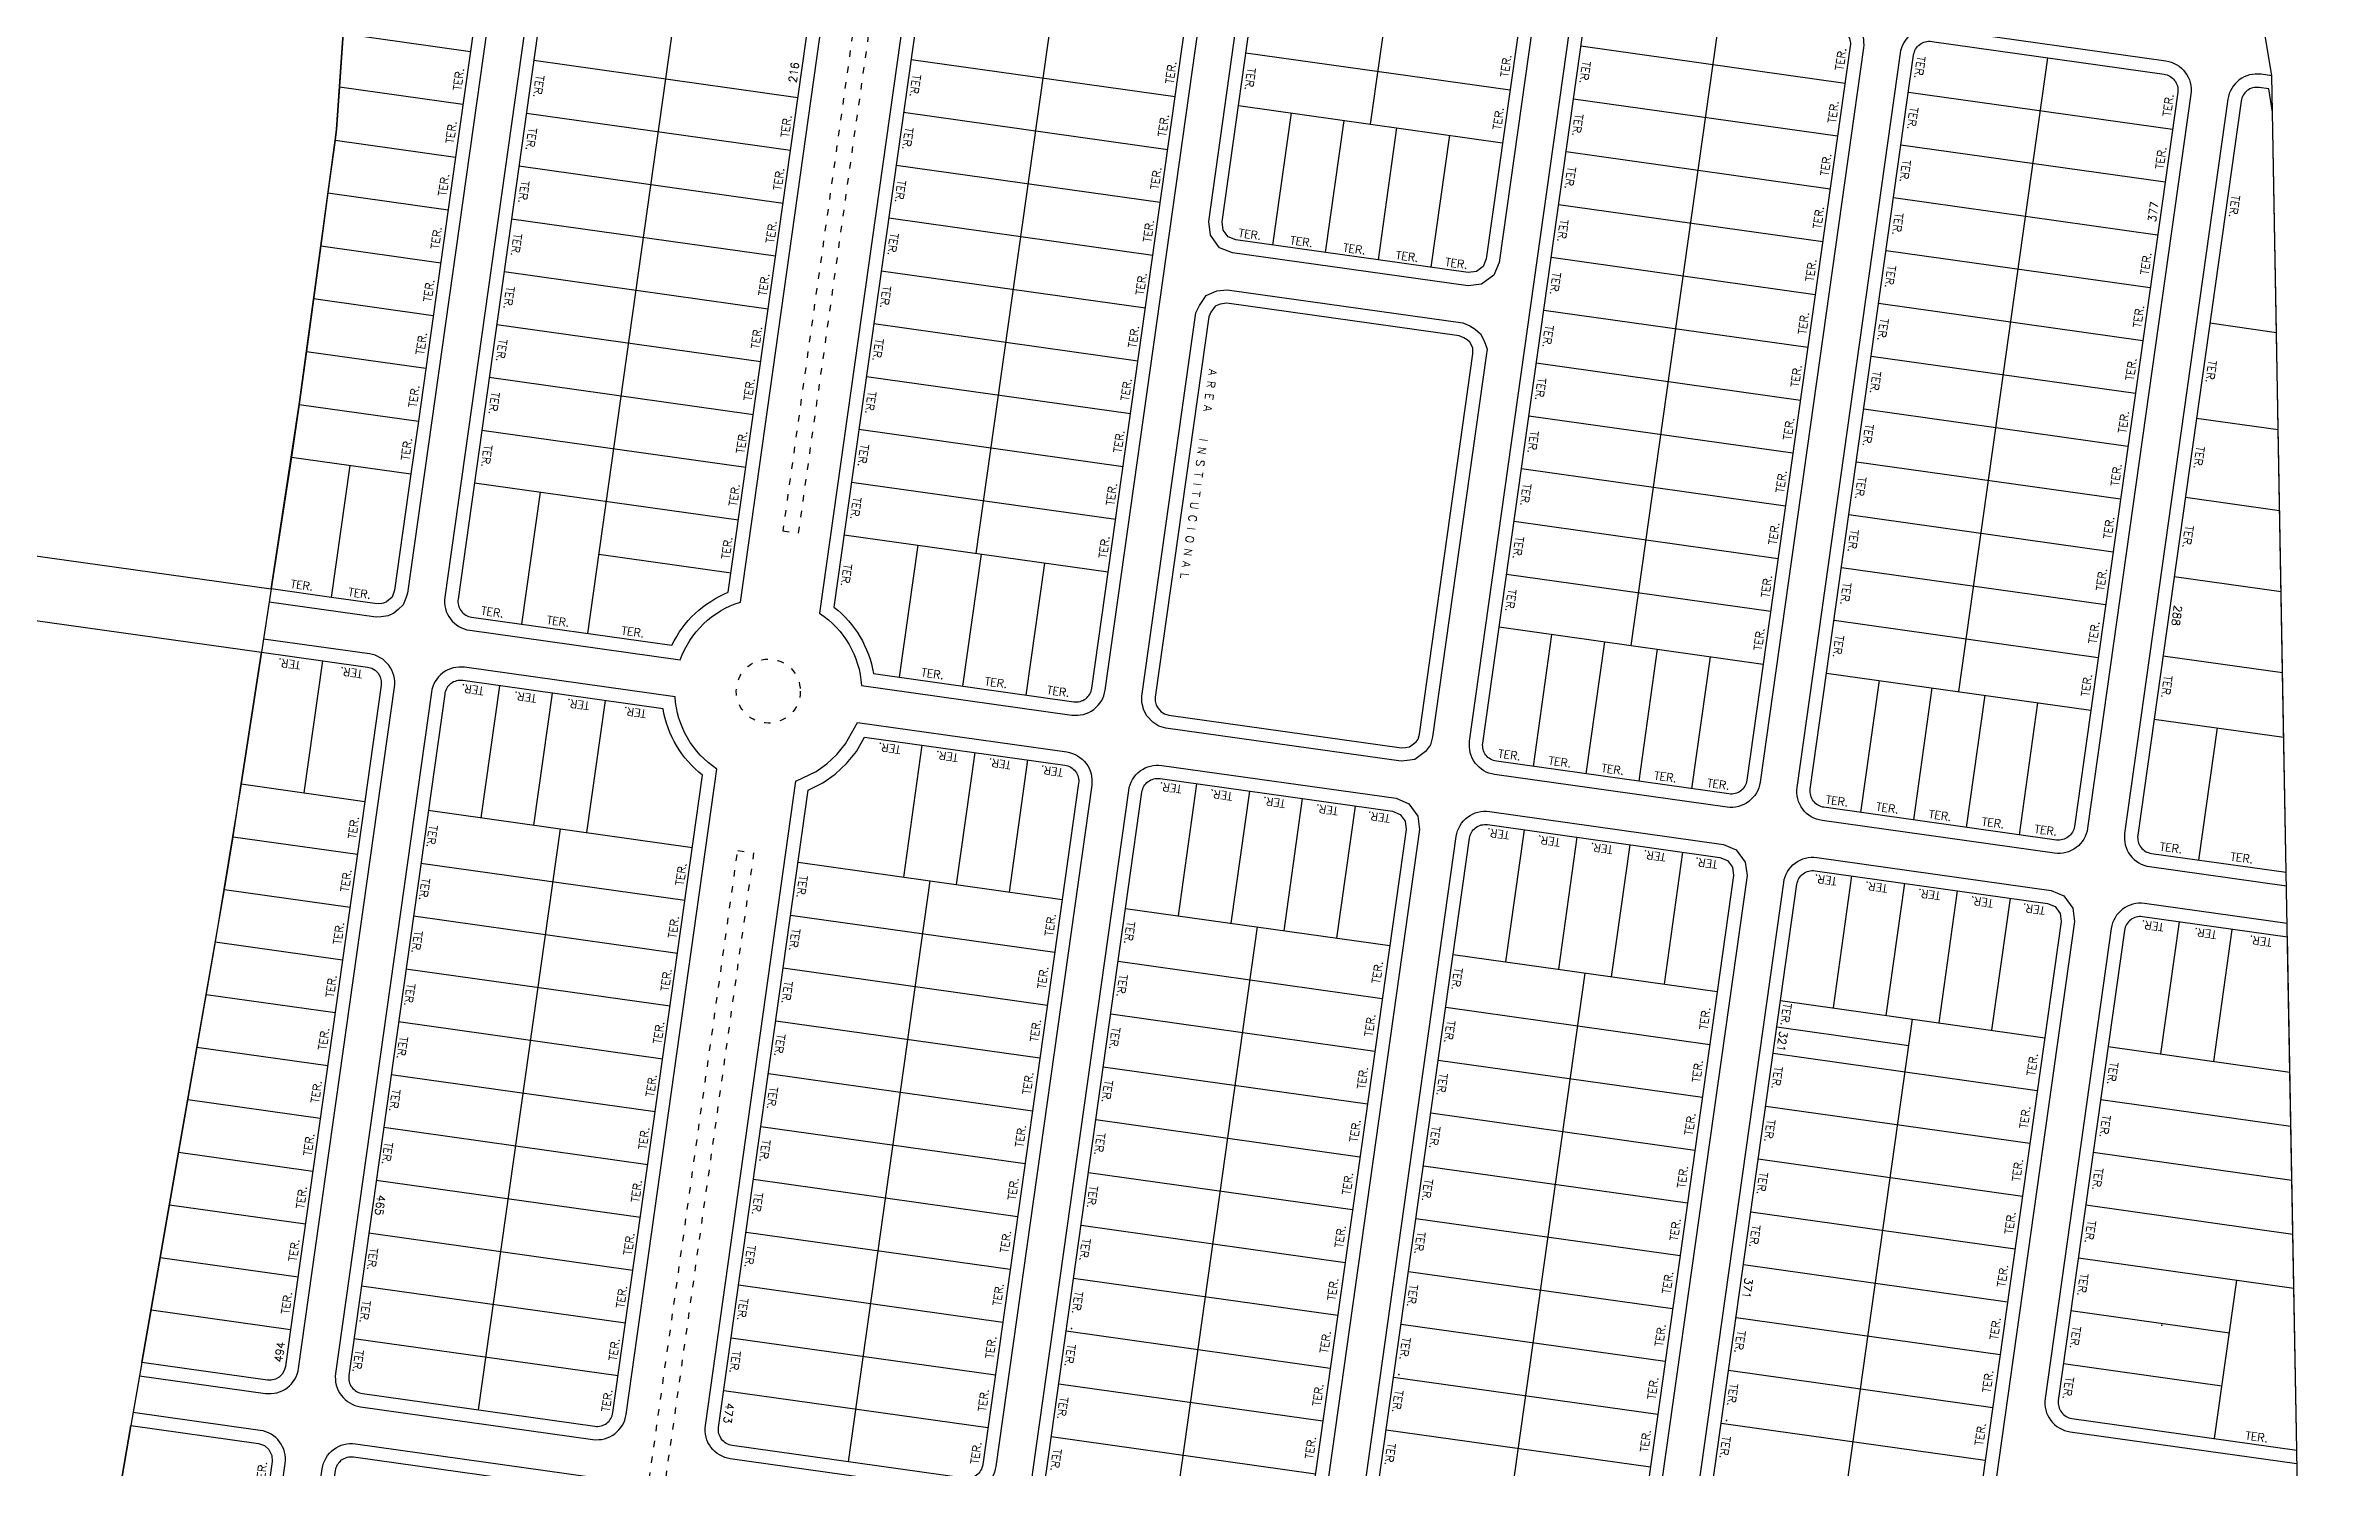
# Model space of a CAD drawing. Extents: x 714896 to 749292, y 8417558 to 8447149.
# Drawn here: x 743858.2 to 744282.9, y 8427151.7 to 8427418.4 of the extents above; entities that cross this region are included whole.
import ezdxf

# ---------------------------------------------------------------- set-up
doc = ezdxf.new("R2010")
doc.units = 0
doc.header["$MEASUREMENT"] = 0
doc.linetypes.add('ACAD_ISO03W100', pattern=[30, 12, -18])
for name, color, linetype in [('LOTE', 7, 'CONTINUOUS'), ('MEIO_FIO', 24, 'CONTINUOUS'), ('NUM-PORTA', 7, 'CONTINUOUS'), ('QUADRA', 6, 'CONTINUOUS'), ('REFERENCIA', 7, 'CONTINUOUS'), ('TEXTO', 7, 'CONTINUOUS')]:
    doc.layers.add(name, color=color, linetype=linetype)
doc.styles.add('ROMANS', font='ROMANS.SHX', dxfattribs={"height": 1.5})

msp = doc.modelspace()

# ---------------------------------------------------------------- linework, layer by layer
at = {"layer": 'LOTE', "color": 7}
for p, q in [((744106.62, 8427403.61), (744110.8, 8427433.31)), ((743914.03, 8427420.6), (743937.88, 8427417.24)), ((743949.76, 8427415.57), (743999.27, 8427408.61)), ((744020.47, 8427415.72), (744069.98, 8427408.76)), ((744083.26, 8427416.99), (744132.77, 8427410.03)), ((744146.05, 8427418.26), (744195.56, 8427411.29)), ((743913.33, 8427410.6), (743936.48, 8427407.34)), ((744081.87, 8427407.09), (744131.38, 8427400.12)), ((744144.65, 8427408.36), (744194.17, 8427401.39)), ((744207.44, 8427409.62), (744256.96, 8427402.66)), ((743948.37, 8427405.67), (743997.88, 8427398.71)), ((744019.08, 8427405.82), (744068.59, 8427398.86)), ((744088.29, 8427380.94), (744091.77, 8427405.7)), ((744098.19, 8427379.55), (744101.67, 8427404.3)), ((744108.09, 8427378.15), (744111.57, 8427402.91)), ((743912.51, 8427400.62), (743935.09, 8427397.44)), ((744117.99, 8427376.76), (744121.48, 8427401.52)), ((744143.26, 8427398.45), (744192.77, 8427391.49)), ((744206.05, 8427399.72), (744255.56, 8427392.76)), ((743946.97, 8427395.77), (743996.49, 8427388.8)), ((744017.69, 8427395.92), (744067.2, 8427388.96)), ((743911.16, 8427390.71), (743933.7, 8427387.54)), ((744204.66, 8427389.82), (744254.17, 8427382.85)), ((743945.58, 8427385.86), (743995.09, 8427378.9)), ((744016.29, 8427386.02), (744065.8, 8427379.05)), ((744141.87, 8427388.55), (744191.38, 8427381.59)), ((743909.81, 8427380.8), (743932.31, 8427377.63)), ((744140.48, 8427378.65), (744189.99, 8427371.68)), ((744203.26, 8427379.91), (744252.78, 8427372.95)), ((743944.19, 8427375.96), (743993.7, 8427369)), ((744014.9, 8427376.11), (744064.41, 8427369.15)), ((743908.47, 8427370.89), (743930.91, 8427367.73)), ((744139.08, 8427368.75), (744188.6, 8427361.78)), ((744201.87, 8427370.01), (744251.38, 8427363.05)), ((743942.8, 8427366.06), (743992.31, 8427359.1)), ((744013.51, 8427366.21), (744063.02, 8427359.25)), ((744263.96, 8427366.33), (744276.43, 8427364.57)), ((743907.12, 8427360.98), (743929.52, 8427357.83)), ((744200.48, 8427360.11), (744249.99, 8427353.15)), ((743941.4, 8427356.16), (743990.92, 8427349.19)), ((744012.11, 8427356.31), (744061.63, 8427349.35)), ((744137.69, 8427358.84), (744187.2, 8427351.88)), ((743905.77, 8427351.07), (743928.13, 8427347.93)), ((744136.3, 8427348.94), (744185.81, 8427341.98)), ((744199.09, 8427350.21), (744248.6, 8427343.24)), ((744261.46, 8427348.5), (744276.76, 8427346.35)), ((743940.01, 8427346.25), (743989.52, 8427339.29)), ((744010.72, 8427346.41), (744060.23, 8427339.44)), ((743904.36, 8427341.17), (743926.73, 8427338.02)), ((744134.9, 8427339.04), (744184.42, 8427332.07)), ((744197.69, 8427340.3), (744247.21, 8427333.34)), ((743938.62, 8427336.35), (743988.13, 8427329.39)), ((744009.33, 8427336.5), (744058.84, 8427329.54)), ((743802.42, 8427330.26), (743900.54, 8427316.46)), ((744196.3, 8427330.4), (744245.81, 8427323.44)), ((744259.37, 8427333.65), (744277.03, 8427331.16)), ((744007.94, 8427326.6), (744057.45, 8427319.64)), ((744133.51, 8427329.14), (744183.02, 8427322.17)), ((743961.98, 8427322.97), (743986.74, 8427319.49)), ((743800.59, 8427318.4), (743898.71, 8427304.6)), ((744132.12, 8427319.23), (744181.63, 8427312.27)), ((744194.91, 8427320.5), (744244.42, 8427313.54)), ((744257.28, 8427318.8), (744277.31, 8427315.98)), ((744130.73, 8427309.33), (744180.24, 8427302.37)), ((744193.51, 8427310.6), (744243.03, 8427303.63)), ((744192.12, 8427300.69), (744241.63, 8427293.73)), ((744255.19, 8427303.94), (744277.59, 8427300.79)), ((744253.52, 8427292.06), (744277.81, 8427288.64)), ((743894.89, 8427279.89), (743918.1, 8427276.63)), ((743929.98, 8427274.96), (743979.49, 8427267.99)), ((743893.37, 8427270.01), (743916.71, 8427266.73)), ((743928.59, 8427265.05), (743978.1, 8427258.09)), ((743999.3, 8427265.21), (744048.81, 8427258.24)), ((743891.76, 8427260.14), (743915.31, 8427256.82)), ((743927.2, 8427255.15), (743976.71, 8427248.19)), ((743997.91, 8427255.3), (744047.42, 8427248.34)), ((744060.69, 8427256.57), (744110.21, 8427249.61)), ((743890.04, 8427250.28), (743913.92, 8427246.92)), ((743925.8, 8427245.25), (743975.32, 8427238.28)), ((743996.51, 8427245.4), (744046.03, 8427238.44)), ((744059.3, 8427246.67), (744108.81, 8427239.7)), ((744122.09, 8427247.93), (744171.6, 8427240.97)), ((743888.32, 8427240.42), (743912.53, 8427237.02)), ((744057.91, 8427236.77), (744107.42, 8427229.8)), ((744120.7, 8427238.03), (744170.21, 8427231.07)), ((744183.49, 8427239.3), (744233, 8427232.33)), ((743924.41, 8427235.35), (743973.92, 8427228.38)), ((743995.12, 8427235.5), (744044.63, 8427228.53)), ((744182.79, 8427234.35), (744207.55, 8427230.87)), ((743886.6, 8427230.57), (743911.13, 8427227.12)), ((744119.3, 8427228.13), (744168.82, 8427221.17)), ((744182.09, 8427229.4), (744231.61, 8427222.43)), ((744244.88, 8427230.66), (744278.95, 8427225.87)), ((743923.02, 8427225.44), (743972.53, 8427218.48)), ((743993.73, 8427225.6), (744043.24, 8427218.63)), ((744056.52, 8427226.86), (744106.03, 8427219.9)), ((743884.89, 8427220.71), (743909.74, 8427217.21)), ((744180.7, 8427219.49), (744230.21, 8427212.53)), ((744243.49, 8427220.76), (744279.13, 8427215.75)), ((743921.62, 8427215.54), (743971.14, 8427208.58)), ((743992.33, 8427215.69), (744041.85, 8427208.73)), ((744055.12, 8427216.96), (744104.64, 8427210)), ((744117.91, 8427218.23), (744167.42, 8427211.26)), ((743883.17, 8427210.85), (743908.35, 8427207.31)), ((744242.1, 8427210.86), (744279.32, 8427205.62)), ((744053.73, 8427207.06), (744103.24, 8427200.09)), ((744116.52, 8427208.32), (744166.03, 8427201.36)), ((744179.31, 8427209.59), (744228.82, 8427202.63)), ((743920.23, 8427205.64), (743969.74, 8427198.67)), ((743990.94, 8427205.79), (744040.45, 8427198.83)), ((743881.45, 8427200.99), (743906.96, 8427197.41)), ((744115.13, 8427198.42), (744164.64, 8427191.46)), ((744177.91, 8427199.69), (744227.43, 8427192.72)), ((744240.7, 8427200.96), (744279.5, 8427195.5)), ((743918.84, 8427195.74), (743968.35, 8427188.77)), ((743989.55, 8427195.89), (744039.06, 8427188.92)), ((744052.34, 8427197.16), (744101.85, 8427190.19)), ((743879.73, 8427191.14), (743905.56, 8427187.5)), ((744176.52, 8427189.79), (744226.03, 8427182.82)), ((744239.31, 8427191.05), (744279.69, 8427185.37)), ((743917.45, 8427185.83), (743966.96, 8427178.87)), ((743988.16, 8427185.99), (744037.67, 8427179.02)), ((744050.94, 8427187.25), (744100.46, 8427180.29)), ((744113.73, 8427188.52), (744163.25, 8427181.56)), ((743878.01, 8427181.28), (743904.17, 8427177.6)), ((744237.92, 8427181.15), (744267.63, 8427176.97)), ((744049.55, 8427177.35), (744099.06, 8427170.39)), ((744112.34, 8427178.62), (744161.85, 8427171.65)), ((744175.13, 8427179.88), (744224.64, 8427172.92)), ((743916.05, 8427175.93), (743965.57, 8427168.97)), ((743986.76, 8427176.08), (744036.28, 8427169.12)), ((744110.95, 8427168.71), (744160.46, 8427161.75)), ((744173.74, 8427169.98), (744223.25, 8427163.02)), ((744236.52, 8427171.25), (744266.23, 8427167.07)), ((743985.37, 8427166.18), (744034.88, 8427159.22)), ((744048.16, 8427167.45), (744097.67, 8427160.48)), ((744172.34, 8427160.08), (744221.86, 8427153.11)), ((744046.77, 8427157.55), (744096.28, 8427150.58)), ((744109.55, 8427158.81), (744159.07, 8427151.85))]:
    msp.add_line(p, q, dxfattribs=at)
for points in [[(743959.89, 8427308.11), (743980.09, 8427451.7)], [(744032.69, 8427323.12), (744049.41, 8427441.95)], [(744155.48, 8427305.85), (744172.2, 8427424.68)], [(744216.88, 8427297.21), (744233.59, 8427416.04)], [(743911.86, 8427314.87), (743915.35, 8427339.63)], [(743947.51, 8427309.85), (743951, 8427334.61)], [(744018.32, 8427299.9), (744021.8, 8427324.65)], [(744030.2, 8427298.22), (744033.68, 8427322.98)], [(744042.08, 8427296.55), (744045.56, 8427321.31)], [(744137.15, 8427283.18), (744140.63, 8427307.94)], [(744147.05, 8427281.79), (744150.53, 8427306.54)], [(744156.95, 8427280.4), (744160.43, 8427305.15)], [(743906.71, 8427278.23), (743910.19, 8427302.99)], [(744166.85, 8427279), (744170.34, 8427303.76)], [(743939.88, 8427273.56), (743943.37, 8427298.32)], [(743949.79, 8427272.17), (743953.27, 8427296.93)], [(744198.54, 8427274.55), (744202.02, 8427299.3)], [(744208.44, 8427273.15), (744211.93, 8427297.91)], [(744218.35, 8427271.76), (744221.83, 8427296.52)], [(743959.69, 8427270.78), (743963.17, 8427295.53)], [(744228.25, 8427270.37), (744231.73, 8427295.12)], [(744261.92, 8427265.63), (744265.4, 8427290.39)], [(744019.1, 8427262.42), (744022.59, 8427287.18)], [(744029.01, 8427261.03), (744032.49, 8427285.78)], [(744038.91, 8427259.63), (744042.39, 8427284.39)], [(744070.6, 8427255.18), (744074.08, 8427279.93)], [(744080.5, 8427253.78), (744083.98, 8427278.54)], [(744090.4, 8427252.39), (744093.88, 8427277.15)], [(744100.3, 8427251), (744103.79, 8427275.76)], [(743939.42, 8427162.55), (743954.74, 8427271.47)], [(744131.99, 8427246.54), (744135.48, 8427271.3)], [(744141.9, 8427245.15), (744145.38, 8427269.91)], [(744151.8, 8427243.76), (744155.28, 8427268.51)], [(744161.7, 8427242.36), (744165.18, 8427267.12)], [(744193.39, 8427237.91), (744196.87, 8427262.66)], [(744008.73, 8427152.8), (744024.06, 8427261.72)], [(744203.29, 8427236.51), (744206.77, 8427261.27)], [(744213.19, 8427235.12), (744216.68, 8427259.88)], [(744223.1, 8427233.73), (744226.58, 8427258.48)], [(744254.78, 8427229.27), (744258.27, 8427254.03)], [(744070.13, 8427144.16), (744085.45, 8427253.09)], [(744264.69, 8427227.88), (744268.17, 8427252.63)], [(744131.53, 8427135.52), (744146.85, 8427244.45)], [(744192.92, 8427126.89), (744208.24, 8427235.82)], [(744264.84, 8427157.17), (744269.02, 8427186.87)]]:
    msp.add_lwpolyline(points, dxfattribs=at)
at = {"layer": 'LOTE', "color": 30}
for p in [(744050.53, 8427177.8), (744254.96, 8427178.46), (744111.93, 8427169.17), (744173.32, 8427160.53)]:
    msp.add_point(p, dxfattribs=at)
at = {"layer": 'MEIO_FIO'}
msp.add_lwpolyline([(743912.15, 8427463.78), (743940.98, 8427459.73), (743942.29, 8427459.37), (743943.71, 8427458.48), (743944.56, 8427457.45), (743945.21, 8427456.36), (743945.58, 8427454.74), (743945.52, 8427453.65), (743926.11, 8427315.65), (743925.79, 8427314.7), (743925.29, 8427313.46), (743924.33, 8427312.59), (743923.49, 8427311.92), (743922.43, 8427311.39), (743921.14, 8427311.25), (743920.21, 8427311.17), (743900.16, 8427313.99)], dxfattribs=at)
for points in [[(744006.9, 8427444.9, 0.414214), (744002.22, 8427451.11), (743958.65, 8427457.24, 0.414214), (743952.44, 8427452.56), (743933.08, 8427314.91, 0.414214), (743937.76, 8427308.7), (743977.22, 8427303.15, -0.235838), (743988.49, 8427314)], [(744076.22, 8427435.15, 0.414214), (744071.54, 8427441.36), (744027.97, 8427447.49, 0.414214), (744021.76, 8427442.81), (744003.34, 8427311.91, -0.235869), (744011.18, 8427298.37), (744050.65, 8427292.82, 0.414214), (744056.86, 8427297.5)], [(744150.76, 8427430.22), (744194.33, 8427424.09, -0.414214), (744199.01, 8427417.88), (744179.65, 8427280.23, -0.414214), (744173.44, 8427275.55), (744129.87, 8427281.68, -0.414214), (744125.19, 8427287.89), (744144.55, 8427425.54, -0.414214)], [(744212.16, 8427421.58), (744255.73, 8427415.45, -0.414214), (744260.41, 8427409.24), (744241.05, 8427271.6, -0.414214), (744234.83, 8427266.92), (744191.26, 8427273.04, -0.414214), (744186.58, 8427279.26), (744205.94, 8427416.9, -0.414214)], [(743984.09, 8427282.68, -0.235862), (743976.25, 8427296.22), (743936.78, 8427301.77, 0.414214), (743930.57, 8427297.09), (743912.6, 8427169.35, 0.414214), (743917.28, 8427163.14), (743960.85, 8427157.01, 0.414214), (743967.07, 8427161.69)], [(744010.43, 8427291.41), (744049.67, 8427285.89, -0.414214), (744054.35, 8427279.68), (744036.38, 8427151.94, -0.414214), (744030.17, 8427147.26), (743986.6, 8427153.39, -0.414214), (743981.92, 8427159.6), (743998.91, 8427280.41), (744002.68, 8427282.25), (744004.68, 8427283.68), (744006.56, 8427285.44), (744008.18, 8427287.42)], [(744115.79, 8427271.38), (744097.78, 8427143.3, -0.414214), (744091.57, 8427138.62), (744048, 8427144.75, -0.414214), (744043.32, 8427150.96), (744061.28, 8427278.7, -0.414214), (744067.5, 8427283.38), (744111.39, 8427277.21), (744113.77, 8427276.2), (744115.48, 8427273.85)], [(744177.19, 8427262.74), (744159.18, 8427134.67, -0.414214), (744152.96, 8427129.98), (744109.39, 8427136.11, -0.414214), (744104.71, 8427142.33), (744122.68, 8427270.07, -0.414214), (744128.89, 8427274.75), (744172.79, 8427268.57), (744175.17, 8427267.57), (744176.87, 8427265.22)], [(744238.59, 8427254.11), (744220.57, 8427126.03, -0.414214), (744214.36, 8427121.35), (744170.79, 8427127.48, -0.414214), (744166.11, 8427133.69), (744184.07, 8427261.43, -0.414214), (744190.29, 8427266.11), (744234.18, 8427259.94), (744236.57, 8427258.93), (744238.27, 8427256.58)], [(743887.91, 8426993.83), (743910.1, 8427151.52, -0.414214), (743916.31, 8427156.2), (743959.88, 8427150.07, -0.414214), (743964.56, 8427143.86), (743942.83, 8426989.37), (743939.37, 8426987.7), (743937.54, 8426986.49), (743935.77, 8426985.01), (743933.26, 8426982.15), (743892.39, 8426987.89), (743890.55, 8426988.53), (743888.99, 8426989.95), (743888.02, 8426991.88)]]:
    msp.add_lwpolyline(points, format="xyb", close=True, dxfattribs=at)
for points in [[(744089.04, 8427438.9), (744133.26, 8427432.68), (744135.61, 8427431.67), (744137.36, 8427429.36), (744137.66, 8427426.83), (744130.75, 8427377.67), (744129.76, 8427375.3), (744127.44, 8427373.57), (744124.9, 8427373.26), (744080.71, 8427379.48), (744078.31, 8427380.43), (744076.59, 8427382.79), (744076.28, 8427385.32), (744083.2, 8427434.51), (744084.21, 8427436.85), (744086.51, 8427438.59)], [(744079.71, 8427372.55), (744123.9, 8427366.34), (744125.2, 8427365.82), (744126.26, 8427365.18), (744127.23, 8427364.3), (744127.74, 8427363.38), (744128.12, 8427362.49), (744128.45, 8427361.42), (744128.28, 8427360.17), (744118.24, 8427288.75), (744117.87, 8427287.23), (744116.94, 8427285.98), (744114.91, 8427284.48), (744113.49, 8427284.27), (744112.36, 8427284.14), (744068.26, 8427290.35), (744066.96, 8427290.76), (744065.78, 8427291.46), (744064.68, 8427292.68), (744064.09, 8427293.75), (744063.77, 8427295.15), (744063.77, 8427296.35), (744073.87, 8427368.2), (744074.53, 8427369.59), (744075.8, 8427371.47), (744077.8, 8427372.32)]]:
    msp.add_lwpolyline(points, close=True, dxfattribs=at)
for points in [[(744275.55, 8427412.67), (744273.55, 8427412.95, 0.414214), (744267.34, 8427408.27), (744247.98, 8427270.62, 0.414221), (744252.66, 8427264.41), (744278.31, 8427260.8)], [(743875.87, 8427168.96), (743899.46, 8427165.64, 0.414214), (743905.67, 8427170.32), (743923.64, 8427298.07, 0.414214), (743918.96, 8427304.28), (743899.09, 8427307.07)], [(744278.44, 8427253.71), (744251.68, 8427257.48, 0.414214), (744245.47, 8427252.8), (744233.07, 8427164.66, 0.414214), (744237.75, 8427158.45), (744280.29, 8427152.47)], [(743850.95, 8426993.72), (743874.8, 8426990.37, 0.414214), (743881.02, 8426995.05), (743903.16, 8427152.5, 0.414214), (743898.48, 8427158.71), (743874.58, 8427162.07)]]:
    msp.add_lwpolyline(points, format="xyb", dxfattribs=at)
at = {"layer": 'QUADRA'}
for points in [[(744004.43, 8427445.25, 0.414214), (744001.87, 8427448.64), (743958.3, 8427454.76, 0.414214), (743954.91, 8427452.21), (743935.55, 8427314.57, 0.414214), (743938.11, 8427311.18), (743975.66, 8427305.9, -0.187764), (743986.22, 8427315.84)], [(744073.74, 8427435.5, 0.414214), (744071.19, 8427438.89), (744027.62, 8427445.01, 0.414214), (744024.23, 8427442.46), (744006.03, 8427313.06, -0.187791), (744013.44, 8427300.58), (744050.99, 8427295.3, 0.414214), (744054.38, 8427297.85)], [(744150.41, 8427427.74), (744193.98, 8427421.61, -0.414214), (744196.54, 8427418.23), (744177.17, 8427280.58, -0.414214), (744173.79, 8427278.03), (744130.21, 8427284.16, -0.414214), (744127.66, 8427287.54), (744147.02, 8427425.19, -0.414214)], [(744211.81, 8427419.11), (744255.38, 8427412.98, -0.414214), (744257.93, 8427409.59), (744238.57, 8427271.94, -0.414214), (744235.18, 8427269.39), (744191.61, 8427275.52, -0.414214), (744189.06, 8427278.91), (744208.42, 8427416.55, -0.414214)], [(744275.67, 8427405.87), (744275.04, 8427410.21), (744273.2, 8427410.47, 0.414214), (744269.81, 8427407.92), (744250.45, 8427270.27, 0.414221), (744253.01, 8427266.88), (744278.27, 8427263.33)], [(744066.27, 8427296.18), (744066.27, 8427295.44), (744066.45, 8427294.64), (744066.73, 8427294.14), (744067.38, 8427293.42), (744067.99, 8427293.06), (744068.82, 8427292.79), (744112.39, 8427286.66), (744113.17, 8427286.75), (744113.85, 8427286.85, 0.001148), (744113.93, 8427286.86), (744115.16, 8427287.77), (744115.56, 8427288.31), (744115.78, 8427289.22), (744125.81, 8427360.51), (744125.81, 8427360.51), (744125.77, 8427361.63), (744125.49, 8427362.28), (744125.24, 8427362.73), (744124.76, 8427363.17), (744124.09, 8427363.57), (744123.25, 8427363.9), (744079.68, 8427370.03), (744078.45, 8427369.88), (744077.46, 8427369.46), (744076.7, 8427368.34), (744076.29, 8427367.48)]]:
    msp.add_lwpolyline(points, format="xyb", close=True, dxfattribs=at)
msp.add_lwpolyline([(743942.06, 8427446.95), (743935.09, 8427397.44), (743928.13, 8427347.93), (743926.73, 8427338.02), (743923.67, 8427316.24), (743923.18, 8427314.92), (743922.14, 8427314.04), (743921.6, 8427313.81), (743921.28, 8427313.71), (743920.66, 8427313.66), (743919.97, 8427313.73), (743911.86, 8427314.87), (743900.54, 8427316.46), (743905.77, 8427351.07), (743909.81, 8427380.8), (743912.51, 8427400.62), (743912.77, 8427402.58), (743914.72, 8427430.6)], dxfattribs=at)
msp.add_lwpolyline([(744089.02, 8427436.38), (744132.59, 8427430.25), (744134.02, 8427429.64), (744134.96, 8427428.4), (744135.14, 8427426.86), (744128.31, 8427378.34), (744127.72, 8427376.9), (744126.48, 8427375.97), (744124.93, 8427375.79), (744081.35, 8427381.91), (744079.9, 8427382.49), (744079, 8427383.74), (744078.8, 8427385.3), (744085.63, 8427433.83), (744086.24, 8427435.26), (744087.48, 8427436.19)], close=True, dxfattribs=at)
at = {"layer": 'QUADRA', "linetype": 'CONTINUOUS'}
msp.add_lwpolyline([(744278.97, 8426953.21), (744282.4, 8427003.22), (744282.86, 8427015.27), (744282.37, 8427039.58), (744282.12, 8427051.73), (744281.66, 8427077.04), (744281.2, 8427102.35), (744280.98, 8427114.5), (744280.46, 8427142.85), (744280.24, 8427155), (744279.69, 8427185.37), (744278.95, 8427225.87), (744278.27, 8427263.33), (744277.59, 8427300.79), (744276.76, 8427346.35), (744276.43, 8427364.57), (744275.67, 8427405.87), (744275.55, 8427412.67), (744272.32, 8427432.3)], dxfattribs=at)
at = {"layer": 'QUADRA', "color": 6}
msp.add_lwpolyline([(743914.03, 8427420.6), (743913.33, 8427410.6), (743912.77, 8427402.58), (743912.51, 8427400.62), (743911.16, 8427390.71), (743909.81, 8427380.8), (743907.12, 8427360.98), (743905.77, 8427351.07), (743904.36, 8427341.17), (743900.54, 8427316.46), (743898.71, 8427304.6), (743894.89, 8427279.89), (743890.04, 8427250.28), (743886.6, 8427230.57), (743883.17, 8427210.85), (743879.73, 8427191.14), (743876.3, 8427171.42), (743874.24, 8427159.6), (743872.52, 8427149.74)], dxfattribs=at)
for points in [[(743898.71, 8427304.6), (743910.19, 8427302.99), (743918.61, 8427301.8), (743919.38, 8427301.59), (743919.99, 8427301.23), (743920.58, 8427300.64), (743920.97, 8427299.97), (743921.16, 8427299.24), (743921.16, 8427298.41), (743918.1, 8427276.63), (743904.17, 8427177.6), (743903.19, 8427170.67), (743902.98, 8427169.9), (743902.58, 8427169.23), (743902.03, 8427168.69), (743901.36, 8427168.31), (743900.55, 8427168.11), (743899.81, 8427168.12), (743876.3, 8427171.42), (743879.73, 8427191.14), (743883.17, 8427210.85), (743888.32, 8427240.42), (743891.76, 8427260.14), (743893.37, 8427270.01), (743894.89, 8427279.89), (743898.71, 8427304.6)], [(743874.24, 8427159.6), (743898.13, 8427156.23), (743899.26, 8427155.84), (743900.09, 8427155.1), (743900.63, 8427153.98), (743900.69, 8427152.85), (743899.71, 8427145.91), (743883, 8427027.08), (743881.61, 8427017.18), (743878.54, 8426995.4), (743878.23, 8426994.42), (743877.54, 8426993.55), (743876.43, 8426992.94), (743875.15, 8426992.84), (743864.72, 8426994.31), (743851.26, 8426996.2), (743868.23, 8427120.05), (743871.02, 8427139.85), (743871.98, 8427146.67), (743872.52, 8427149.74), (743874.24, 8427159.6)]]:
    msp.add_lwpolyline(points, close=True, dxfattribs=at)
for points in [[(743981.4, 8427281.54, -0.187785), (743973.99, 8427294.01), (743936.44, 8427299.29, 0.414214), (743933.05, 8427296.74), (743915.08, 8427169, 0.414214), (743917.63, 8427165.61), (743961.2, 8427159.48, 0.414214), (743964.59, 8427162.03)], [(744011.77, 8427288.7), (744049.32, 8427283.42, -0.414214), (744051.88, 8427280.03), (744033.91, 8427152.28, -0.414214), (744030.52, 8427149.73), (743986.95, 8427155.86, -0.414214), (743984.4, 8427159.25), (744001.2, 8427278.75), (744003.96, 8427280.1), (744006.26, 8427281.74), (744008.39, 8427283.73), (744010.25, 8427286), (744011.77, 8427288.7)], [(744113.27, 8427271.39), (744095.3, 8427143.65, -0.414214), (744091.92, 8427141.1), (744048.34, 8427147.22, -0.414214), (744045.79, 8427150.61), (744063.76, 8427278.36, -0.414214), (744067.15, 8427280.91), (744110.72, 8427274.78), (744112.16, 8427274.17), (744113.08, 8427272.9), (744113.27, 8427271.39)], [(744174.67, 8427262.76), (744156.7, 8427135.01, -0.414214), (744153.31, 8427132.46), (744109.74, 8427138.59, -0.414214), (744107.19, 8427141.98), (744125.15, 8427269.72, -0.414214), (744128.54, 8427272.27), (744172.11, 8427266.14), (744173.55, 8427265.54), (744174.47, 8427264.27), (744174.67, 8427262.76)], [(744236.06, 8427254.12), (744218.1, 8427126.38, -0.414214), (744214.71, 8427123.82), (744171.14, 8427129.95, -0.414214), (744168.58, 8427133.34), (744186.55, 8427261.08, -0.414214), (744189.94, 8427263.64), (744233.51, 8427257.51), (744234.95, 8427256.9), (744235.87, 8427255.63), (744236.06, 8427254.12)], [(744278.49, 8427251.18), (744251.33, 8427255, 0.414214), (744247.95, 8427252.45), (744235.55, 8427164.32, 0.414214), (744238.1, 8427160.93), (744280.24, 8427155)], [(743890.42, 8426993.72), (743912.57, 8427151.17, -0.414214), (743915.96, 8427153.73), (743959.53, 8427147.6, -0.414214), (743962.08, 8427144.21), (743940.54, 8426991.04), (743938.13, 8426989.88), (743936.04, 8426988.49), (743934.02, 8426986.81), (743932.27, 8426984.81), (743892.98, 8426990.34), (743891.85, 8426990.73), (743891.02, 8426991.48), (743890.49, 8426992.54)]]:
    msp.add_lwpolyline(points, format="xyb", close=True, dxfattribs=at)
at = {"layer": 'REFERENCIA', "color": 7, "linetype": 'ACAD_ISO03W100', "ltscale": 0.1}
for points in [[(744036.3, 8427589.28), (744033.33, 8427589.7), (743996.43, 8427327.35), (743999.4, 8427326.93), (744036.3, 8427589.28)], [(743987.99, 8427267.4), (743990.96, 8427266.98), (743954.34, 8427006.62), (743951.37, 8427007.04), (743987.99, 8427267.4)]]:
    msp.add_lwpolyline(points, close=True, dxfattribs=at)
msp.add_circle((743993.72, 8427297.3), 6, dxfattribs=at)

# ---------------------------------------------------------------- texts
at = {"layer": 'NUM-PORTA', "color": 7, "style": 'ROMANS'}
for s, rotation, p in [('216', 82.1757, (743998.98, 8427411.28, -10.13)), ('377', 82.1757, (744253.82, 8427385.17, -10.13)), ('288', 262.1757, (744257.29, 8427313.47, -10.13)), ('321', 262.1757, (744183.31, 8427233.65, -10.13)), ('465', 262.1757, (743920.46, 8427202.93, -10.13)), ('371', 262.1757, (744176.8, 8427187.39, -10.13)), ('494', 82.1757, (743902.61, 8427171.38, -10.13)), ('473', 262.1757, (743985.8, 8427163.96, -10.13))]:
    msp.add_text(s, height=1.5, rotation=rotation, dxfattribs=at).set_placement(p)
at = {"layer": 'TEXTO', "color": 7, "style": 'ROMANS'}
for s, rotation, p in [('TER.', 82.1757, (744069.64, 8427411.08, -10.13)), ('TER.', 82.1757, (744132.43, 8427412.34, -10.13)), ('TER.', 262.1757, (744146.39, 8427415.51, -10.13)), ('TER.', 82.1757, (744195.22, 8427413.61, -10.13)), ('TER.', 262.1757, (744209.13, 8427416.43, -10.13)), ('TER.', 82.1757, (743936.11, 8427409.81)), ('TER.', 262.1757, (743950.22, 8427412.87, -10.13)), ('TER.', 262.1757, (744020.81, 8427412.98, -10.13)), ('TER.', 262.1757, (744083.6, 8427414.25, -10.13)), ('TER.', 82.1757, (744131.03, 8427402.44, -10.13)), ('TER.', 82.1757, (744193.82, 8427403.71, -10.13)), ('TER.', 262.1757, (744207.78, 8427406.88, -10.13)), ('TER.', 82.1757, (744256.61, 8427404.97, -10.13)), ('TER.', 82.1757, (743934.72, 8427399.9)), ('TER.', 262.1757, (743948.83, 8427402.97, -10.13)), ('TER.', 82.1757, (743997.53, 8427401.02, -10.13)), ('TER.', 262.1757, (744019.42, 8427403.08, -10.13)), ('TER.', 82.1757, (744068.25, 8427401.17, -10.13)), ('TER.', 262.1757, (744144.99, 8427405.61, -10.13)), ('TER.', 82.1757, (744192.43, 8427393.8, -10.13)), ('TER.', 82.1757, (744255.22, 8427395.07, -10.13)), ('TER.', 82.1757, (743933.33, 8427390)), ('TER.', 82.1757, (743996.14, 8427391.12, -10.13)), ('TER.', 82.1757, (744066.85, 8427391.27, -10.13)), ('TER.', 262.1757, (744143.6, 8427395.71, -10.13)), ('TER.', 262.1757, (744206.39, 8427396.98, -10.13)), ('TER.', 262.1757, (743947.43, 8427393.07, -10.13)), ('TER.', 262.1757, (744018.02, 8427393.18, -10.13)), ('TER.', 262.1757, (744268.1, 8427390.36, -10.13)), ('TER.', 82.1757, (743994.75, 8427381.22, -10.13)), ('TER.', 82.1757, (744065.46, 8427381.37, -10.13)), ('TER.', 262.1757, (744142.21, 8427385.81, -10.13)), ('TER.', 82.1757, (744191.04, 8427383.9, -10.13)), ('TER.', 262.1757, (744205, 8427387.07, -10.13)), ('TER.', 82.1757, (743931.93, 8427380.1)), ('TER.', 262.1757, (743946.04, 8427383.16, -10.13)), ('TER.', 262.1757, (744016.63, 8427383.27, -10.13)), ('TER.', 352.1757, (744081.81, 8427382.48, -10.13)), ('TER.', 352.1757, (744091.49, 8427381.12, -10.13)), ('TER.', 352.1757, (744101.39, 8427379.73, -10.13)), ('TER.', 352.1757, (744111.29, 8427378.34, -10.13)), ('TER.', 352.1757, (744120.51, 8427377.04, -10.13)), ('TER.', 82.1757, (744189.64, 8427374, -10.13)), ('TER.', 262.1757, (744203.6, 8427377.17, -10.13)), ('TER.', 82.1757, (744252.43, 8427375.27, -10.13)), ('TER.', 82.1757, (743930.54, 8427370.2)), ('TER.', 262.1757, (743944.65, 8427373.26, -10.13)), ('TER.', 82.1757, (743993.36, 8427371.31, -10.13)), ('TER.', 262.1757, (744015.24, 8427373.37, -10.13)), ('TER.', 82.1757, (744064.07, 8427371.47, -10.13)), ('TER.', 262.1757, (744140.81, 8427375.9, -10.13)), ('TER.', 82.1757, (744188.25, 8427364.1, -10.13)), ('TER.', 82.1757, (744251.04, 8427365.36, -10.13)), ('TER.', 82.1757, (743929.15, 8427360.29)), ('TER.', 82.1757, (743991.96, 8427361.41, -10.13)), ('TER.', 82.1757, (744062.67, 8427361.56, -10.13)), ('TER.', 262.1757, (744139.42, 8427366, -10.13)), ('TER.', 262.1757, (744202.21, 8427367.27, -10.13)), ('TER.', 262.1757, (743943.26, 8427363.36, -10.13)), ('TER.', 262.1757, (744013.84, 8427363.47, -10.13)), ('TER.', 82.1757, (743990.59, 8427351.67, -10.13)), ('TER.', 82.1757, (744061.28, 8427351.66, -10.13)), ('A R E A    I N S T I T U C I O N A L', 262.1757, (744076.36, 8427357.74, -10.13)), ('TER.', 262.1757, (744138.03, 8427356.1, -10.13)), ('TER.', 82.1757, (744186.86, 8427354.19, -10.13)), ('TER.', 262.1757, (744200.82, 8427357.37, -10.13)), ('TER.', 82.1757, (744249.65, 8427355.46, -10.13)), ('TER.', 262.1757, (744263.75, 8427359.4, -10.13)), ('TER.', 82.1757, (743927.76, 8427350.39)), ('TER.', 262.1757, (743941.86, 8427353.46, -10.13)), ('TER.', 262.1757, (744012.45, 8427353.57, -10.13)), ('TER.', 82.1757, (744185.47, 8427344.29, -10.13)), ('TER.', 262.1757, (744199.42, 8427347.46, -10.13)), ('TER.', 82.1757, (744248.25, 8427345.56, -10.13)), ('TER.', 82.1757, (743926.36, 8427340.49)), ('TER.', 262.1757, (743940.47, 8427343.55, -10.13)), ('TER.', 82.1757, (743989.2, 8427341.77, -10.13)), ('TER.', 262.1757, (744011.06, 8427343.66, -10.13)), ('TER.', 82.1757, (744059.91, 8427341.92, -10.13)), ('TER.', 262.1757, (744136.64, 8427346.2, -10.13)), ('TER.', 262.1757, (744261.48, 8427343.27, -10.13)), ('TER.', 82.1757, (744184.07, 8427334.39, -10.13)), ('TER.', 82.1757, (744246.86, 8427335.66, -10.13)), ('TER.', 82.1757, (743987.81, 8427331.87, -10.13)), ('TER.', 82.1757, (744058.52, 8427332.02, -10.13)), ('TER.', 262.1757, (744135.24, 8427336.29, -10.13)), ('TER.', 262.1757, (744198.03, 8427337.56, -10.13)), ('TER.', 262.1757, (744009.67, 8427333.76, -10.13)), ('TER.', 82.1757, (743986.42, 8427321.97, -10.13)), ('TER.', 82.1757, (744057.13, 8427322.12, -10.13)), ('TER.', 262.1757, (744133.85, 8427326.39, -10.13)), ('TER.', 82.1757, (744182.7, 8427324.65, -10.13)), ('TER.', 262.1757, (744196.64, 8427327.66, -10.13)), ('TER.', 82.1757, (744245.47, 8427325.75, -10.13)), ('TER.', 262.1757, (744259.39, 8427328.44, -10.13)), ('TER.', 352.1757, (743904.1, 8427316.69, -10.13)), ('TER.', 262.1757, (744007.9, 8427321.22, -10.13)), ('TER.', 82.1757, (744181.31, 8427314.75, -10.13)), ('TER.', 262.1757, (744195.25, 8427317.76, -10.13)), ('TER.', 82.1757, (744244.1, 8427316.02, -10.13)), ('TER.', 352.1757, (743914.91, 8427315.17, -10.13)), ('TER.', 352.1757, (743939.8, 8427311.66, -10.13)), ('TER.', 262.1757, (744132.46, 8427316.49, -10.13)), ('TER.', 352.1757, (743952.11, 8427309.93, -10.13)), ('TER.', 352.1757, (743966.14, 8427307.95, -10.13)), ('TER.', 82.1757, (744179.92, 8427304.85, -10.13)), ('TER.', 82.1757, (744242.71, 8427306.11, -10.13)), ('TER.', 262.1757, (744193.85, 8427307.85, -10.13)), ('TER.', 172.1757, (743906.1, 8427302.88, -10.13)), ('TER.', 172.1757, (743917.72, 8427301.24, -10.13)), ('TER.', 352.1757, (744022.33, 8427300.1, -10.13)), ('TER.', 82.1757, (744241.31, 8427296.21, -10.13)), ('TER.', 262.1757, (744255.43, 8427300.29, -10.13)), ('TER.', 172.1757, (743940.45, 8427298.05, -10.13)), ('TER.', 172.1757, (743950.35, 8427296.65, -10.13)), ('TER.', 172.1757, (743960.26, 8427295.26, -10.13)), ('TER.', 352.1757, (744034.22, 8427298.43, -10.13)), ('TER.', 352.1757, (744045.89, 8427296.79, -10.13)), ('TER.', 172.1757, (743970.9, 8427293.77, -10.13)), ('TER.', 172.1757, (744018.62, 8427287.05, -10.13)), ('TER.', 172.1757, (744029.39, 8427285.54, -10.13)), ('TER.', 172.1757, (744039.29, 8427284.15, -10.13)), ('TER.', 172.1757, (744049.05, 8427282.77, -10.13)), ('TER.', 352.1757, (744130.47, 8427284.89, -10.13)), ('TER.', 352.1757, (744139.92, 8427283.56, -10.13)), ('TER.', 352.1757, (744149.82, 8427282.17, -10.13)), ('TER.', 172.1757, (744071.32, 8427279.64, -10.13)), ('TER.', 172.1757, (744080.83, 8427278.3, -10.13)), ('TER.', 352.1757, (744159.72, 8427280.77, -10.13)), ('TER.', 352.1757, (744169.62, 8427279.38, -10.13)), ('TER.', 172.1757, (744090.73, 8427276.91, -10.13)), ('TER.', 172.1757, (744100.64, 8427275.52, -10.13)), ('TER.', 172.1757, (744110.35, 8427274.15, -10.13)), ('TER.', 352.1757, (744191.87, 8427276.25, -10.13)), ('TER.', 352.1757, (744201.31, 8427274.92, -10.13)), ('TER.', 352.1757, (744211.21, 8427273.53, -10.13)), ('TER.', 82.1757, (743916.41, 8427269.51, -10.13)), ('TER.', 262.1757, (743930.21, 8427272.24, -10.13)), ('TER.', 172.1757, (744132.72, 8427271, -10.13)), ('TER.', 352.1757, (744221.12, 8427272.14, -10.13)), ('TER.', 352.1757, (744231.02, 8427270.75, -10.13)), ('TER.', 172.1757, (744142.23, 8427269.67, -10.13)), ('TER.', 172.1757, (744152.13, 8427268.27, -10.13)), ('TER.', 172.1757, (744162.03, 8427266.88, -10.13)), ('TER.', 172.1757, (744171.74, 8427265.51, -10.13)), ('TER.', 352.1757, (744254.48, 8427267.45, -10.13)), ('TER.', 352.1757, (744267.75, 8427265.58, -10.13)), ('TER.', 82.1757, (743915.02, 8427259.61, -10.13)), ('TER.', 262.1757, (743928.82, 8427262.34, -10.13)), ('TER.', 82.1757, (743977.82, 8427260.78, -10.13)), ('TER.', 262.1757, (743999.58, 8427262.81, -10.13)), ('TER.', 172.1757, (744194.11, 8427262.37, -10.13)), ('TER.', 172.1757, (744203.62, 8427261.03, -10.13)), ('TER.', 172.1757, (744213.52, 8427259.64, -10.13)), ('TER.', 172.1757, (744223.43, 8427258.24, -10.13)), ('TER.', 82.1757, (743913.63, 8427249.7, -10.13)), ('TER.', 82.1757, (743976.43, 8427250.88, -10.13)), ('TER.', 82.1757, (744047.04, 8427251.3, -10.13)), ('TER.', 262.1757, (744060.98, 8427254.17, -10.13)), ('TER.', 172.1757, (744233.14, 8427256.88, -10.13)), ('TER.', 172.1757, (744255.41, 8427253.75, -10.13)), ('TER.', 262.1757, (743927.42, 8427252.44, -10.13)), ('TER.', 262.1757, (743998.19, 8427252.9, -10.13)), ('TER.', 172.1757, (744265.31, 8427252.35, -10.13)), ('TER.', 172.1757, (744275.64, 8427250.9, -10.13)), ('TER.', 82.1757, (743975.03, 8427240.98, -10.13)), ('TER.', 82.1757, (744045.65, 8427241.4, -10.13)), ('TER.', 82.1757, (744108.36, 8427242.38, -10.13)), ('TER.', 262.1757, (744122.37, 8427245.53, -10.13)), ('TER.', 82.1757, (743912.23, 8427239.8, -10.13)), ('TER.', 262.1757, (743926.03, 8427242.54, -10.13)), ('TER.', 262.1757, (743996.79, 8427243, -10.13)), ('TER.', 262.1757, (744059.58, 8427244.27, -10.13)), ('TER.', 82.1757, (744106.97, 8427232.48, -10.13)), ('TER.', 82.1757, (744169.75, 8427233.75, -10.13)), ('TER.', 262.1757, (744184.04, 8427238.85, -10.13)), ('TER.', 82.1757, (743910.84, 8427229.9, -10.13)), ('TER.', 262.1757, (743924.64, 8427232.63, -10.13)), ('TER.', 82.1757, (743973.64, 8427231.08, -10.13)), ('TER.', 262.1757, (743995.4, 8427233.1, -10.13)), ('TER.', 82.1757, (744044.26, 8427231.49, -10.13)), ('TER.', 262.1757, (744058.19, 8427234.37, -10.13)), ('TER.', 262.1757, (744120.98, 8427235.63, -10.13)), ('TER.', 82.1757, (744168.36, 8427223.85, -10.13)), ('TER.', 82.1757, (744231.15, 8427225.11, -10.13)), ('TER.', 82.1757, (743909.45, 8427220, -10.13)), ('TER.', 82.1757, (743972.25, 8427221.17, -10.13)), ('TER.', 82.1757, (744042.86, 8427221.59, -10.13)), ('TER.', 262.1757, (744056.8, 8427224.46, -10.13)), ('TER.', 82.1757, (744105.57, 8427222.58, -10.13)), ('TER.', 262.1757, (744119.59, 8427225.73, -10.13)), ('TER.', 262.1757, (744182.37, 8427227, -10.13)), ('TER.', 262.1757, (744245.26, 8427227.81)), ('TER.', 262.1757, (743923.25, 8427222.73, -10.13)), ('TER.', 262.1757, (743994.01, 8427223.2, -10.13)), ('TER.', 82.1757, (743970.85, 8427211.27, -10.13)), ('TER.', 82.1757, (744041.47, 8427211.69, -10.13)), ('TER.', 82.1757, (744104.18, 8427212.68, -10.13)), ('TER.', 262.1757, (744118.19, 8427215.83, -10.13)), ('TER.', 82.1757, (744166.97, 8427213.94, -10.13)), ('TER.', 262.1757, (744180.98, 8427217.09, -10.13)), ('TER.', 82.1757, (744229.76, 8427215.21, -10.13)), ('TER.', 262.1757, (744243.86, 8427217.91)), ('TER.', 82.1757, (743908.05, 8427210.09, -10.13)), ('TER.', 262.1757, (743921.85, 8427212.83, -10.13)), ('TER.', 262.1757, (743992.62, 8427213.29, -10.13)), ('TER.', 262.1757, (744055.4, 8427214.56, -10.13)), ('TER.', 82.1757, (744102.79, 8427202.77, -10.13)), ('TER.', 82.1757, (744165.58, 8427204.04, -10.13)), ('TER.', 262.1757, (744179.59, 8427207.19, -10.13)), ('TER.', 82.1757, (744228.36, 8427205.31, -10.13)), ('TER.', 262.1757, (744242.47, 8427208.01)), ('TER.', 82.1757, (743906.66, 8427200.19, -10.13)), ('TER.', 82.1757, (743969.46, 8427201.37, -10.13)), ('TER.', 262.1757, (743991.22, 8427203.39, -10.13)), ('TER.', 82.1757, (744040.08, 8427201.78, -10.13)), ('TER.', 262.1757, (744054.01, 8427204.66, -10.13)), ('TER.', 262.1757, (744116.8, 8427205.92, -10.13)), ('TER.', 82.1757, (744164.18, 8427194.14, -10.13)), ('TER.', 82.1757, (744226.97, 8427195.41, -10.13)), ('TER.', 82.1757, (743905.27, 8427190.29, -10.13)), ('TER.', 82.1757, (743968.07, 8427191.47, -10.13)), ('TER.', 82.1757, (744038.68, 8427191.88, -10.13)), ('TER.', 262.1757, (744052.62, 8427194.76, -10.13)), ('TER.', 82.1757, (744101.39, 8427192.87, -10.13)), ('TER.', 262.1757, (744115.41, 8427196.02, -10.13)), ('TER.', 262.1757, (744178.2, 8427197.29, -10.13)), ('TER.', 262.1757, (744241.08, 8427198.11)), ('TER.', 262.1757, (743919.07, 8427193.02, -10.13)), ('TER.', 262.1757, (743989.83, 8427193.49, -10.13)), ('TER.', 82.1757, (743966.68, 8427181.56, -10.13)), ('TER.', 82.1757, (744037.29, 8427181.98, -10.13)), ('TER.', 82.1757, (744100, 8427182.97, -10.13)), ('TER.', 262.1757, (744114.01, 8427186.12, -10.13)), ('TER.', 82.1757, (744162.79, 8427184.24, -10.13)), ('TER.', 82.1757, (744225.58, 8427185.5, -10.13)), ('TER.', 262.1757, (744239.69, 8427188.2)), ('TER.', 82.1757, (743903.88, 8427180.39, -10.13)), ('TER.', 262.1757, (743917.67, 8427183.12, -10.13)), ('TER.', 262.1757, (743988.44, 8427183.59, -10.13)), ('TER.', 262.1757, (744051.23, 8427184.85, -10.13)), ('TER.', 82.1757, (744098.61, 8427173.07, -10.13)), ('TER.', 82.1757, (744161.4, 8427174.33, -10.13)), ('TER.', 262.1757, (744175.41, 8427177.48, -10.13)), ('TER.', 82.1757, (744224.19, 8427175.6, -10.13)), ('TER.', 262.1757, (744238.29, 8427178.3)), ('TER.', 262.1757, (743916.37, 8427173.86, -10.13)), ('TER.', 82.1757, (743965.28, 8427171.66, -10.13)), ('TER.', 262.1757, (743987.04, 8427173.68, -10.13)), ('TER.', 82.1757, (744035.9, 8427172.08, -10.13)), ('TER.', 262.1757, (744049.83, 8427174.95, -10.13)), ('TER.', 262.1757, (744112.62, 8427176.22, -10.13)), ('TER.', 82.1757, (744160, 8427164.43, -10.13)), ('TER.', 82.1757, (744222.79, 8427165.7, -10.13)), ('TER.', 262.1757, (744236.96, 8427168.84)), ('TER.', 82.1757, (743963.94, 8427162.08, -10.13)), ('TER.', 82.1757, (744034.51, 8427162.17, -10.13)), ('TER.', 262.1757, (744048.44, 8427165.05, -10.13)), ('TER.', 82.1757, (744097.22, 8427163.16, -10.13)), ('TER.', 262.1757, (744111.23, 8427166.31, -10.13)), ('TER.', 262.1757, (744174.02, 8427167.58, -10.13)), ('TER.', 82.1757, (744033.11, 8427152.27, -10.13)), ('TER.', 82.1757, (744095.82, 8427153.26, -10.13)), ('TER.', 262.1757, (744109.84, 8427156.41, -10.13)), ('TER.', 82.1757, (744158.61, 8427154.53, -10.13)), ('TER.', 262.1757, (744172.62, 8427157.68, -10.13)), ('TER.', 82.1757, (744221.4, 8427155.8, -10.13)), ('TER.', 352.1757, (744270.54, 8427157.04, -10.13)), ('TER.', 82.1757, (743899.18, 8427148.57, -10.13)), ('TER.', 262.1757, (744047.19, 8427155.33, -10.13))]:
    msp.add_text(s, height=1.5, rotation=rotation, dxfattribs=at).set_placement(p)

doc.saveas('drawing.dxf')
